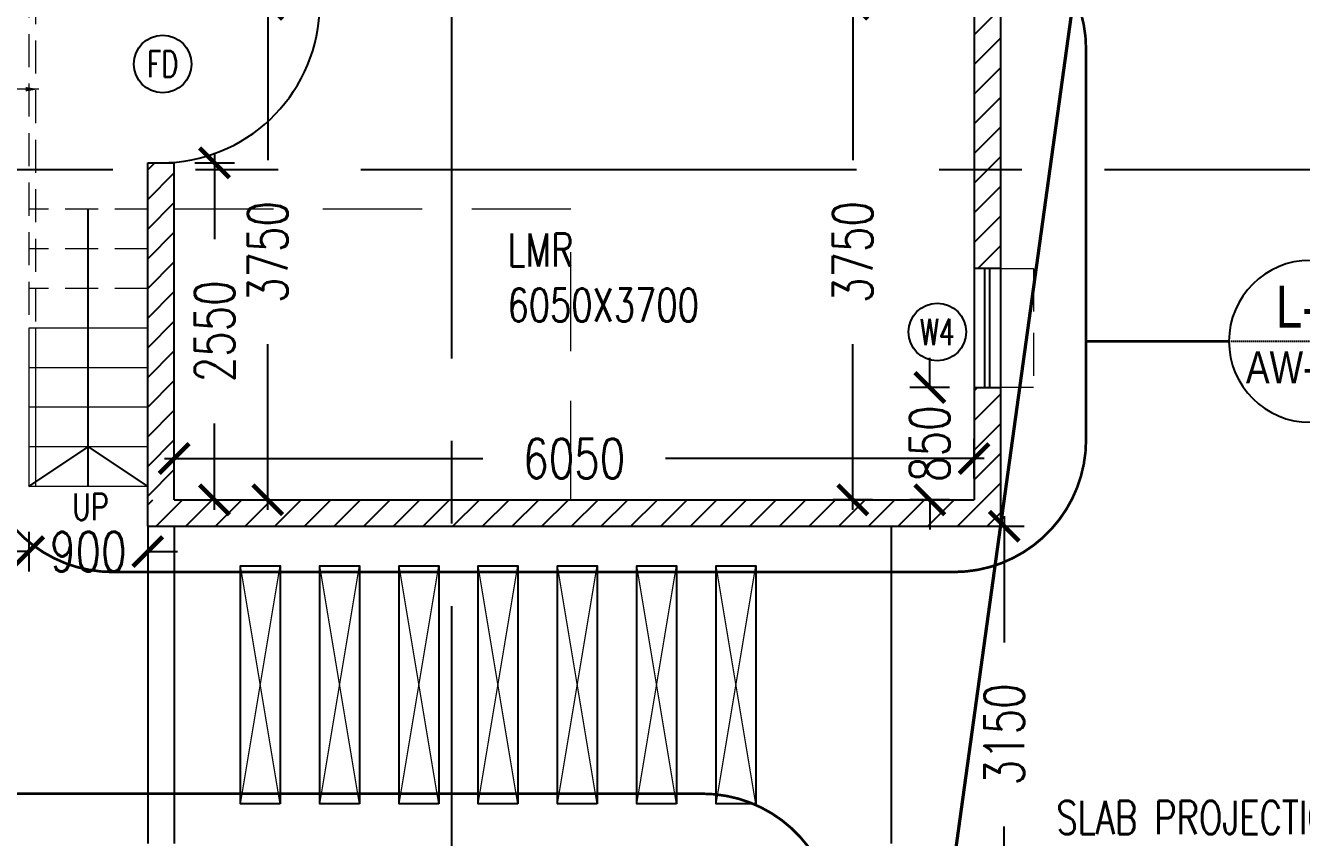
# Model space of a CAD drawing. Header units: millimetres. Extents: x -2076597 to 16308595, y -4402071 to 17875273.
# Drawn here: x -2027173 to -2017522, y -4364136 to -4357991 of the extents above; entities that cross this region are included whole.
import ezdxf
from ezdxf.enums import TextEntityAlignment as Align

# ---------------------------------------------------------------- set-up
doc = ezdxf.new("R2010")
doc.units = ezdxf.units.MM
for name, pattern in [('CENTER2', [1.125, 0.75, -0.125, 0.125, -0.125]), ('CONTINULUS', [0]), ('DASHDOT', [1, 0.5, -0.25, 0, -0.25]), ('DASHED', [19.05, 12.7, -6.35]), ('DASHED2', [0.375, 0.25, -0.125]), ('Demolished', [4.8, 3.2, -1.6])]:
    doc.linetypes.add(name, pattern=pattern)
for name, color, linetype, lineweight in [('A- GLAZING', 5, 'Continuous', 9), ('A- LIGHT LINE', 8, 'Continuous', 9), ('A- SHAFT', 8, 'Continuous', 9), ('A-DETL-DEMO', 6, 'Demolished', 9), ('A-DETL-GENF', 92, 'Continuous', 9), ('A-DETL-THIN', 1, 'Continuous', 9)]:
    doc.layers.add(name, color=color, linetype=linetype, lineweight=lineweight)
for name, color, linetype in [('A-DIMS', 4, 'Continuous'), ('a-door', 1, 'Continuous'), ('A-PARAPET WALL', 4, 'Continuous'), ('a-ref', 5, 'Continuous'), ('A-REFS', 3, 'DASHED'), ('A-SCHED', 1, 'Continuous'), ('A-SETBACK', 3, 'Continuous'), ('A-TXTROOM', 3, 'Continuous'), ('A-WALL', 2, 'Continuous'), ('A-WALL HATCH', 8, 'Continuous'), ('S-GRID', 252, 'CENTER2')]:
    doc.layers.add(name, color=color, linetype=linetype)
doc.styles.add('ARIAL', font='arial.ttf')
doc.styles.add('DIM 100', font='romans.shx', dxfattribs={"width": 0.8})
doc.styles.add('ROMANS', font='romans.shx', dxfattribs={"width": 0.75})
doc.dimstyles.new('1_100 MJR', dxfattribs={"dimscale": 100, "dimtxt": 1.75, "dimasz": 1, "dimexe": 1, "dimexo": 0, "dimgap": 0.09, "dimtad": 0, "dimdsep": 46, "dimtxsty": 'DIM 100', "dimblk": 'ARCHTICK', "dimcen": 0.09, "dimdle": 1, "dimclrd": 8, "dimclre": 8, "dimclrt": 256, "dimazin": 0, "dimtfac": 1, "dimtofl": 0, "dimtmove": 1, "dimatfit": 3, "dimfxl": 0, "dimtolj": 1, "dimtzin": 0, "dimlwd": -1, "dimlwe": -1, "dimarcsym": 0})
doc.dimstyles.new('DIMM-100', dxfattribs={"dimscale": 150, "dimtxt": 2, "dimasz": 1.5, "dimexe": 1, "dimexo": 0, "dimgap": 2, "dimtad": 0, "dimtoh": 1, "dimdec": 0, "dimzin": 0, "dimdsep": 46, "dimtxsty": 'ROMANS', "dimblk": 'ARCHTICK', "dimcen": 1.5, "dimdle": 0.5, "dimclrd": 8, "dimclre": 8, "dimclrt": 256, "dimazin": 0, "dimtfac": 1, "dimtdec": 0, "dimtix": 1, "dimtofl": 0, "dimtmove": 2, "dimatfit": 3, "dimldrblk": 'DOT', "dimfxl": 0, "dimtolj": 1, "dimtzin": 0, "dimarcsym": 0})

# ---------------------------------------------------------------- blocks, each defined once
blk = doc.blocks.new('SOP')
at = {"layer": 'A-SCHED', "color": 8}
blk.add_circle((0, 0), 218, dxfattribs=at)
at = {"layer": 'A-SCHED', "style": 'ROMANS', "width": 0.7}
blk.add_attdef('D2', text='', height=200, dxfattribs=at).set_placement((0, 0), align=Align.MIDDLE_CENTER)
blk = doc.blocks.new('M_Single-Flush - 0915 x 2134mm-234763-0_ ground floor')
at = {"layer": 'a-door'}
for p, q in [((406.5, -100), (406.5, -1015.3)), ((457.5, -100), (406.5, -100)), ((457.5, -100), (457.5, -1015.3)), ((457.5, -1015.3), (406.5, -1015.3))]:
    blk.add_line(p, q, dxfattribs=at)
blk.add_arc((457.5, -100), 916.7, 180, 266.81071, dxfattribs=at)
blk = doc.blocks.new('_ArchTick')
at = {"color": 0, "linetype": 'ByBlock', "const_width": 0.15}
blk.add_lwpolyline([(-0.5, -0.5), (0.5, 0.5)], dxfattribs=at)
blk = doc.blocks.new('*D248')
at = {"layer": 'A-DIMS', "color": 8, "lineweight": -2, "transparency": 16777216}
for p, q in [((-2026047.9, -4361418.2), (-2026047.9, -4361118.2)), ((-2019997.9, -4361418.2), (-2019997.9, -4361118.2))]:
    blk.add_line(p, q, dxfattribs=at)
at = {"layer": 'A-DIMS', "color": 8, "linetype": 'CONTINULUS', "lineweight": -2, "transparency": 16777216}
for p, q in [((-2026122.9, -4361268.2), (-2023713.9, -4361268.2)), ((-2019922.9, -4361268.2), (-2022331.8, -4361268.2))]:
    blk.add_line(p, q, dxfattribs=at)
at = {"layer": 'Defpoints', "color": 0, "transparency": 16777216}
for p in [(-2019997.9, -4361268.2), (-2026047.9, -4361580.5), (-2019997.9, -4361580.5)]:
    blk.add_point(p, dxfattribs=at)
at = {"layer": 'A-DIMS', "color": 8, "lineweight": -2, "transparency": 16777216, "xscale": 225, "yscale": 225, "zscale": 225, "rotation": 180}
blk.add_blockref('_ArchTick', (-2026047.9, -4361268.2), dxfattribs=at)
at = {"layer": 'A-DIMS', "color": 8, "lineweight": -2, "transparency": 16777216, "xscale": 225, "yscale": 225, "zscale": 225}
blk.add_blockref('_ArchTick', (-2019997.9, -4361268.2), dxfattribs=at)
at = {"layer": 'A-DIMS', "transparency": 16777216, "insert": (-2023022.9, -4361268.2), "char_height": 300, "attachment_point": 5, "style": 'ROMANS'}
blk.add_mtext('\\A1;6050', dxfattribs=at)
blk = doc.blocks.new('_Dot')
at = {"color": 0, "linetype": 'ByBlock', "lineweight": -2}
blk.add_line((-0.5, 0), (-1, 0), dxfattribs=at)
at = {"color": 0, "linetype": 'ByBlock', "const_width": 0.5}
blk.add_lwpolyline([(-0.25, 0, 1), (0.25, 0, 1)], format="xyb", close=True, dxfattribs=at)
blk = doc.blocks.new('*D249')
at = {"layer": 'A-DIMS', "color": 8, "linetype": 'CONTINULUS', "lineweight": -2, "transparency": 16777216}
for p, q in [((-2025743.1, -4358955.5), (-2025743.1, -4359609.1)), ((-2025743.1, -4361655.5), (-2025743.1, -4361002))]:
    blk.add_line(p, q, dxfattribs=at)
at = {"layer": 'A-DIMS', "color": 8, "lineweight": -2, "transparency": 16777216}
for p, q in [((-2025893.1, -4359030.5), (-2025593.1, -4359030.5)), ((-2025893.1, -4361580.5), (-2025593.1, -4361580.5))]:
    blk.add_line(p, q, dxfattribs=at)
at = {"layer": 'Defpoints', "color": 0, "transparency": 16777216}
for p in [(-2026047.9, -4359030.5), (-2025743.1, -4359030.5), (-2026047.9, -4361580.5)]:
    blk.add_point(p, dxfattribs=at)
at = {"layer": 'A-DIMS', "color": 8, "lineweight": -2, "transparency": 16777216, "xscale": 225, "yscale": 225, "zscale": 225}
for p, rotation in [((-2025743.1, -4359030.5), 90), ((-2025743.1, -4361580.5), 270)]:
    blk.add_blockref('_ArchTick', p, dxfattribs=dict(at, rotation=rotation))
at = {"layer": 'A-DIMS', "transparency": 16777216, "insert": (-2025743.1, -4360305.5), "char_height": 300, "attachment_point": 5, "rotation": 90, "style": 'ROMANS'}
blk.add_mtext('\\A1;2550', dxfattribs=at)
blk = doc.blocks.new('*D250')
at = {"layer": 'A-DIMS', "color": 8, "lineweight": -2, "transparency": 16777216}
for p, q in [((-2020765.3, -4357830.5), (-2021065.3, -4357830.5)), ((-2020765.3, -4361580.5), (-2021065.3, -4361580.5))]:
    blk.add_line(p, q, dxfattribs=at)
at = {"layer": 'A-DIMS', "color": 8, "linetype": 'CONTINULUS', "lineweight": -2, "transparency": 16777216}
for p, q in [((-2020915.3, -4357755.5), (-2020915.3, -4359009.1)), ((-2020915.3, -4361655.5), (-2020915.3, -4360402))]:
    blk.add_line(p, q, dxfattribs=at)
at = {"layer": 'Defpoints', "color": 0, "transparency": 16777216}
for p in [(-2020915.3, -4357830.5), (-2019997.9, -4357830.5), (-2019997.9, -4361580.5)]:
    blk.add_point(p, dxfattribs=at)
at = {"layer": 'A-DIMS', "color": 8, "lineweight": -2, "transparency": 16777216, "xscale": 225, "yscale": 225, "zscale": 225}
for p, rotation in [((-2020915.3, -4357830.5), 90), ((-2020915.3, -4361580.5), 270)]:
    blk.add_blockref('_ArchTick', p, dxfattribs=dict(at, rotation=rotation))
at = {"layer": 'A-DIMS', "transparency": 16777216, "insert": (-2020915.3, -4359705.5), "char_height": 300, "attachment_point": 5, "rotation": 90, "style": 'ROMANS'}
blk.add_mtext('\\A1;3750', dxfattribs=at)
blk = doc.blocks.new('*D253')
at = {"layer": 'A-DIMS', "color": 8, "lineweight": -2, "transparency": 16777216}
for p, q in [((-2025490.8, -4357830.5), (-2025190.8, -4357830.5)), ((-2025490.8, -4361580.5), (-2025190.8, -4361580.5))]:
    blk.add_line(p, q, dxfattribs=at)
at = {"layer": 'A-DIMS', "color": 8, "linetype": 'CONTINULUS', "lineweight": -2, "transparency": 16777216}
for p, q in [((-2025340.8, -4357755.5), (-2025340.8, -4359009.1)), ((-2025340.8, -4361655.5), (-2025340.8, -4360402))]:
    blk.add_line(p, q, dxfattribs=at)
at = {"layer": 'Defpoints', "color": 0, "transparency": 16777216}
for p in [(-2026047.9, -4357830.5), (-2025340.8, -4357830.5), (-2026047.9, -4361580.5)]:
    blk.add_point(p, dxfattribs=at)
at = {"layer": 'A-DIMS', "color": 8, "lineweight": -2, "transparency": 16777216, "xscale": 225, "yscale": 225, "zscale": 225}
for p, rotation in [((-2025340.8, -4357830.5), 90), ((-2025340.8, -4361580.5), 270)]:
    blk.add_blockref('_ArchTick', p, dxfattribs=dict(at, rotation=rotation))
at = {"layer": 'A-DIMS', "transparency": 16777216, "insert": (-2025340.8, -4359705.5), "char_height": 300, "attachment_point": 5, "rotation": 90, "style": 'ROMANS'}
blk.add_mtext('\\A1;3750', dxfattribs=at)
blk = doc.blocks.new('*D254')
at = {"layer": 'A-DIMS', "color": 8, "lineweight": -2, "transparency": 16777216}
for p, q in [((-2027147.9, -4361822.5), (-2027147.9, -4362122.5)), ((-2026247.9, -4361822.5), (-2026247.9, -4362122.5))]:
    blk.add_line(p, q, dxfattribs=at)
at = {"layer": 'A-DIMS', "color": 8, "linetype": 'CONTINULUS', "lineweight": -2, "transparency": 16777216}
for p, q in [((-2027147.9, -4361972.5), (-2027372.9, -4361972.5)), ((-2026247.9, -4361972.5), (-2026022.9, -4361972.5))]:
    blk.add_line(p, q, dxfattribs=at)
at = {"layer": 'Defpoints', "color": 0, "transparency": 16777216}
for p in [(-2027147.9, -4361480.5), (-2026247.9, -4361480.5), (-2027147.9, -4361972.5)]:
    blk.add_point(p, dxfattribs=at)
at = {"layer": 'A-DIMS', "color": 8, "lineweight": -2, "transparency": 16777216, "xscale": 225, "yscale": 225, "zscale": 225}
blk.add_blockref('_ArchTick', (-2027147.9, -4361972.5), dxfattribs=at)
at = {"layer": 'A-DIMS', "color": 8, "lineweight": -2, "transparency": 16777216, "xscale": 225, "yscale": 225, "zscale": 225, "rotation": 180}
blk.add_blockref('_ArchTick', (-2026247.9, -4361972.5), dxfattribs=at)
at = {"layer": 'A-DIMS', "transparency": 16777216, "insert": (-2026697.9, -4361972.5), "char_height": 300, "attachment_point": 5, "style": 'ROMANS'}
blk.add_mtext('\\A1;900', dxfattribs=at)
blk = doc.blocks.new('Family - ___-240295-0_ ground floor')
at = {"layer": 'A-SETBACK', "linetype": 'DASHDOT', "lineweight": -2, "ltscale": 2000, "const_width": 25}
blk.add_lwpolyline([(76479.8, 233662.7), (47865.6, 236124.2), (29165.9, 193452.3), (70914.6, 193452.3)], close=True, dxfattribs=at)
blk = doc.blocks.new('REF')
at = {"layer": 'a-ref'}
blk.add_arc((0, 0), 766, 0, 180, dxfattribs=at)
at = {"layer": 'A-REFS'}
blk.add_line((-766, 0), (766, 0), dxfattribs=at)
at = {"layer": 'A-REFS', "color": 10, "linetype": 'Continuous', "style": 'ARIAL', "width": 0.8}
blk.add_attdef('01', text='', height=400, dxfattribs=at).set_placement((0, 328), align=Align.MIDDLE_CENTER)
blk.add_attdef('AW-305', text='', height=300, dxfattribs=at).set_placement((0, -246), align=Align.MIDDLE)
blk = doc.blocks.new('*D393')
at = {"layer": 'A-DIMS', "color": 8, "linetype": 'CONTINULUS', "lineweight": -2, "transparency": 16777216}
for p, q in [((-2020333, -4360730.5), (-2020333, -4360505.5)), ((-2020333, -4361580.5), (-2020333, -4361805.5))]:
    blk.add_line(p, q, dxfattribs=at)
at = {"layer": 'A-DIMS', "color": 8, "lineweight": -2, "transparency": 16777216}
for p, q in [((-2020183, -4360730.5), (-2020483, -4360730.5)), ((-2020183, -4361580.5), (-2020483, -4361580.5))]:
    blk.add_line(p, q, dxfattribs=at)
at = {"layer": 'Defpoints', "color": 0, "transparency": 16777216}
for p in [(-2019997.9, -4360730.5), (-2020333, -4361580.5), (-2019997.9, -4361580.5)]:
    blk.add_point(p, dxfattribs=at)
at = {"layer": 'A-DIMS', "color": 8, "lineweight": -2, "transparency": 16777216, "xscale": 225, "yscale": 225, "zscale": 225}
for p, rotation in [((-2020333, -4360730.5), 270), ((-2020333, -4361580.5), 90)]:
    blk.add_blockref('_ArchTick', p, dxfattribs=dict(at, rotation=rotation))
at = {"layer": 'A-DIMS', "transparency": 16777216, "insert": (-2020333, -4361155.5), "char_height": 300, "attachment_point": 5, "rotation": 90, "style": 'ROMANS'}
blk.add_mtext('\\A1;850', dxfattribs=at)
blk = doc.blocks.new('*D403')
at = {"layer": 'A-DIMS', "color": 8, "linetype": 'CONTINULUS', "lineweight": -2, "transparency": 16777216}
for p, q in [((-2019770.1, -4361705.5), (-2019770.1, -4362659.1)), ((-2019770.1, -4365005.5), (-2019770.1, -4364052))]:
    blk.add_line(p, q, dxfattribs=at)
at = {"layer": 'A-DIMS', "color": 8, "lineweight": -2, "transparency": 16777216}
for p, q in [((-2019920.1, -4361780.5), (-2019620.1, -4361780.5)), ((-2019920.1, -4364930.5), (-2019620.1, -4364930.5))]:
    blk.add_line(p, q, dxfattribs=at)
at = {"layer": 'Defpoints', "color": 0, "transparency": 16777216}
for p in [(-2020622.9, -4361780.5), (-2019770.1, -4361780.5), (-2020622.9, -4364930.5)]:
    blk.add_point(p, dxfattribs=at)
at = {"layer": 'A-DIMS', "color": 8, "lineweight": -2, "transparency": 16777216, "xscale": 225, "yscale": 225, "zscale": 225}
for p, rotation in [((-2019770.1, -4361780.5), 90), ((-2019770.1, -4364930.5), 270)]:
    blk.add_blockref('_ArchTick', p, dxfattribs=dict(at, rotation=rotation))
at = {"layer": 'A-DIMS', "transparency": 16777216, "insert": (-2019770.1, -4363355.5), "char_height": 300, "attachment_point": 5, "rotation": 90, "style": 'ROMANS'}
blk.add_mtext('\\A1;3150', dxfattribs=at)

msp = doc.modelspace()

# ---------------------------------------------------------------- hatches: boundary and pattern name
at = {"layer": 'A-WALL HATCH'}
h = msp.add_hatch(dxfattribs=at)
h.set_pattern_fill('ANSI31', color=256, scale=50)
h.set_pattern_definition([(45, (-2740619.58, -3372660.15), (-112.253202, 112.253202), [])])
h.paths.add_polyline_path([(-2019997.9, -4357621.9), (-2019797.9, -4357621.9), (-2019797.9, -4352530.5), (-2019997.9, -4352530.5)])
h.paths.add_polyline_path([(-2019997.9, -4359830.5), (-2019797.9, -4359830.5), (-2019797.9, -4357630.5), (-2019997.9, -4357630.5)])
h.paths.add_polyline_path([(-2019797.9, -4360730.5), (-2019997.9, -4360730.5), (-2019997.9, -4361580.5), (-2026247.9, -4361580.5), (-2026247.9, -4361780.5), (-2019798.2, -4361780.5), (-2019797.9, -4361778.3)])
h = msp.add_hatch(dxfattribs=at)
h.set_pattern_fill('ANSI31', color=256, scale=50)
h.set_pattern_definition([(45, (1802100.65, 14255482.13), (-112.2532015, 112.2532015), [])])
h.paths.add_polyline_path([(-2026047.9, -4361580.5), (-2026247.9, -4361580.5), (-2026247.9, -4359030.5), (-2026047.9, -4359030.5)])

# ---------------------------------------------------------------- linework, layer by layer
at = {"layer": 'A- GLAZING'}
for p, q in [((-2019997.9, -4360730.5), (-2019997.9, -4359830.5)), ((-2019797.9, -4360730.5), (-2019797.9, -4359830.5))]:
    msp.add_line(p, q, dxfattribs=at)
at = {"layer": 'A- LIGHT LINE', "color": 5, "linetype": 'DASHED2', "ltscale": 1000}
for p, q in [((-2027147.9, -4357680.5), (-2027147.9, -4360280.5)), ((-2027097.9, -4357730.5), (-2027097.9, -4360280.5)), ((-2026247.9, -4359380.5), (-2027147.9, -4359380.5)), ((-2026247.9, -4359680.5), (-2027147.9, -4359680.5)), ((-2026247.9, -4359980.5), (-2027147.9, -4359980.5))]:
    msp.add_line(p, q, dxfattribs=at)
at = {"layer": 'A- LIGHT LINE', "color": 1, "linetype": 'DASHED2', "ltscale": 1300}
msp.add_lwpolyline([(-2019797.9, -4359830.5), (-2019547.9, -4359830.5), (-2019547.9, -4360730.5), (-2019797.9, -4360730.5)], dxfattribs=at)
at = {"layer": 'A- SHAFT', "linetype": 'DASHED2', "ltscale": 3000}
msp.add_lwpolyline([(-2026047.9, -4361580.5), (-2023047.9, -4361580.5), (-2023047.9, -4359380.5), (-2026047.9, -4359380.5)], close=True, dxfattribs=at)
at = {"layer": 'A-DETL-DEMO', "color": 8, "linetype": 'Continuous', "ltscale": 1.1}
for p, q in [((-2025547.9, -4363880.5), (-2025247.9, -4362080.5)), ((-2025247.9, -4363880.5), (-2025547.9, -4362080.5)), ((-2024947.9, -4363880.5), (-2024647.9, -4362080.5)), ((-2024647.9, -4363880.5), (-2024947.9, -4362080.5)), ((-2024347.9, -4363880.5), (-2024047.9, -4362080.5)), ((-2024047.9, -4363880.5), (-2024347.9, -4362080.5)), ((-2023747.9, -4363880.5), (-2023447.9, -4362080.5)), ((-2023447.9, -4363880.5), (-2023747.9, -4362080.5)), ((-2023147.9, -4363880.5), (-2022847.9, -4362080.5)), ((-2022847.9, -4363880.5), (-2023147.9, -4362080.5)), ((-2022547.9, -4363880.5), (-2022247.9, -4362080.5)), ((-2022247.9, -4363880.5), (-2022547.9, -4362080.5)), ((-2021947.9, -4363880.5), (-2021647.9, -4362080.5)), ((-2021647.9, -4363880.5), (-2021947.9, -4362080.5))]:
    msp.add_line(p, q, dxfattribs=at)
at = {"layer": 'A-DETL-THIN'}
for p, q in [((-2027147.9, -4360280.5), (-2027147.9, -4361480.5)), ((-2026247.9, -4360280.5), (-2027147.9, -4360280.5)), ((-2027097.9, -4360280.5), (-2027097.9, -4361480.5)), ((-2026247.9, -4360580.5), (-2027147.9, -4360580.5)), ((-2026247.9, -4360880.5), (-2027147.9, -4360880.5)), ((-2026247.9, -4361180.5), (-2027147.9, -4361180.5)), ((-2026247.9, -4361480.5), (-2027147.9, -4361480.5))]:
    msp.add_line(p, q, dxfattribs=at)
at = {"layer": 'A-PARAPET WALL'}
for p, q in [((-2019917.9, -4360730.5), (-2019917.9, -4359830.5)), ((-2019877.9, -4360730.5), (-2019877.9, -4359830.5)), ((-2026247.9, -4361780.5), (-2026247.9, -4364180.5)), ((-2026047.9, -4361780.5), (-2026047.9, -4364180.5))]:
    msp.add_line(p, q, dxfattribs=at)
msp.add_lwpolyline([(-2020622.9, -4364180.5), (-2020622.9, -4361780.5)], dxfattribs=at)
for points in [[(-2025247.9, -4363880.5), (-2025547.9, -4363880.5), (-2025547.9, -4362080.5), (-2025247.9, -4362080.5)], [(-2024647.9, -4363880.5), (-2024947.9, -4363880.5), (-2024947.9, -4362080.5), (-2024647.9, -4362080.5)], [(-2024047.9, -4363880.5), (-2024347.9, -4363880.5), (-2024347.9, -4362080.5), (-2024047.9, -4362080.5)], [(-2023447.9, -4363880.5), (-2023747.9, -4363880.5), (-2023747.9, -4362080.5), (-2023447.9, -4362080.5)], [(-2022847.9, -4363880.5), (-2023147.9, -4363880.5), (-2023147.9, -4362080.5), (-2022847.9, -4362080.5)], [(-2022247.9, -4363880.5), (-2022547.9, -4363880.5), (-2022547.9, -4362080.5), (-2022247.9, -4362080.5)], [(-2021647.9, -4363880.5), (-2021947.9, -4363880.5), (-2021947.9, -4362080.5), (-2021647.9, -4362080.5)]]:
    msp.add_lwpolyline(points, close=True, dxfattribs=at)
at = {"layer": 'a-ref', "linetype": 'DASHDOT', "ltscale": 1000, "const_width": 20}
for points in [[(-2020151.3, -4362126.9), (-2026512.3, -4362126.9, -0.414214), (-2027512.3, -4361126.9), (-2027512.3, -4358170.4, -0.414214), (-2026512.3, -4357170.4), (-2020151.3, -4357170.4, -0.414214), (-2019151.3, -4358170.4), (-2019151.3, -4361126.9, -0.414214)], [(-2022053.8, -4363804.4), (-2028346.3, -4363804.4, 0.414214), (-2029346.3, -4364804.4), (-2029346.3, -4369022.4, 0.414214), (-2028346.3, -4370022.4), (-2022053.8, -4370022.4, 0.414214), (-2021053.8, -4369022.4), (-2021053.8, -4364804.4, 0.414214)]]:
    msp.add_lwpolyline(points, format="xyb", close=True, dxfattribs=at)
msp.add_lwpolyline([(-2019144.8, -4360381.1), (-2018070.3, -4360381.1)], dxfattribs=at)
at = {"layer": 'a-ref'}
msp.add_arc((-2017457.3, -4360381.1), 613, 180, 0, dxfattribs=at)
at = {"layer": 'A-WALL'}
for p, q in [((-2019797.9, -4352530.5), (-2019797.9, -4361780.5)), ((-2019997.9, -4357830.5), (-2019997.9, -4361580.5)), ((-2026247.9, -4361780.5), (-2026247.9, -4359030.5)), ((-2026247.9, -4359030.5), (-2026047.9, -4359030.5)), ((-2026047.9, -4361580.5), (-2026047.9, -4359030.5)), ((-2026697.9, -4361480.5), (-2026697.9, -4359380.5)), ((-2019797.9, -4359830.5), (-2019997.9, -4359830.5)), ((-2019997.9, -4360730.5), (-2019797.9, -4360730.5)), ((-2027147.9, -4361480.5), (-2026697.9, -4361180.5)), ((-2026697.9, -4361180.5), (-2026247.9, -4361480.5)), ((-2026047.9, -4361580.5), (-2019997.9, -4361580.5)), ((-2026247.9, -4361780.5), (-2019797.9, -4361780.5))]:
    msp.add_line(p, q, dxfattribs=at)
at = {"layer": 'S-GRID', "ltscale": 5000}
for p, q in [((-2023947.9, -4399885.2), (-2023947.9, -4339056.6)), ((-2075262.6, -4359080.5), (-2009983.3, -4359080.5))]:
    msp.add_line(p, q, dxfattribs=at)

# ---------------------------------------------------------------- block references
at = {"layer": 'A-DETL-GENF', "color": 8}
msp.add_blockref('Family - ___-240295-0_ ground floor', (-2094762.5, -4584492.9), dxfattribs=at)
at = {"layer": 'a-door', "xscale": 1.309055508391418, "yscale": 1.309055508391418, "zscale": 1.309055508391418, "rotation": 90.00000000000001}
msp.add_blockref('M_Single-Flush - 0915 x 2134mm-234763-0_ ground floor', (-2026278.8, -4358429.4), dxfattribs=at)
at = {"layer": 'A-REFS', "xscale": 0.8, "yscale": 0.8, "zscale": 0.8}
msp.add_blockref('REF', (-2017457.3, -4360381.1), dxfattribs=at).add_auto_attribs({'01': 'L-3', 'AW-305': 'AW-314'})
at = {"layer": 'A-SCHED'}
for p, values in [((-2026135.8, -4358282.6), {'D2': 'FD'}), ((-2020276.2, -4360310.3), {'D2': 'W4'})]:
    msp.add_blockref('SOP', p, dxfattribs=at).add_auto_attribs(values)

# ---------------------------------------------------------------- texts
at = {"layer": 'A-TXTROOM', "attachment_point": 1, "style": 'ROMANS'}
for s, insert, char_height, width in [('LMR\\P6050X3700', (-2023527.3, -4359564.4), 250.28, 3684.893), ('UP', (-2026820.5, -4361533.9), 200, 994.286), ('\\pi599.97;SLAB PROJECTION ', (-2019975.5, -4363859.2, 0), 250.282, 3684.893)]:
    msp.add_mtext(s, dxfattribs=dict(at, insert=insert, char_height=char_height, width=width))

# ---------------------------------------------------------------- dimensions: what is measured, and where the dimension line sits
at = {"layer": 'A-DIMS'}
for p1, p2, distance, picture, middle in [((-2026047.9, -4361580.5), (-2026047.9, -4357830.5), -707, '*D253', (-2025340.8, -4359705.5)), ((-2019997.9, -4361580.5), (-2019997.9, -4357830.5), 917.5, '*D250', (-2020915.3, -4359705.5)), ((-2026047.9, -4361580.5), (-2026047.9, -4359030.5), -304.8, '*D249', (-2025743.1, -4360305.5)), ((-2019997.9, -4360730.5), (-2019997.9, -4361580.5), -335.2, '*D393', (-2020333, -4361155.5)), ((-2026047.9, -4361580.5), (-2019997.9, -4361580.5), 312.3, '*D248', (-2023022.9, -4361268.2)), ((-2026247.9, -4361480.5), (-2027147.9, -4361480.5), 492, '*D254', (-2026697.9, -4361972.5))]:
    dim = msp.add_aligned_dim(p1=p1, p2=p2, distance=distance, dimstyle='DIMM-100', override={"dimfxlon": 1}, dxfattribs=at)
    dim.commit()
    dim.dimension.update_dxf_attribs({"geometry": picture, "text_midpoint": middle})
dim = msp.add_linear_dim(base=(-2019770.1, -4361780.5), p1=(-2020622.9, -4364930.5), p2=(-2020622.9, -4361780.5), angle=90, dimstyle='DIMM-100', override={"dimfxlon": 1}, dxfattribs=at)
dim.commit()
dim.dimension.update_dxf_attribs({"geometry": '*D403', "text_midpoint": (-2019770.1, -4363355.5)})

# ---------------------------------------------------------------- leaders
at = {"layer": 'A- LIGHT LINE'}
msp.add_leader([(-2027070.9, -4358473.2), (-2031661, -4358473.2)], dimstyle='1_100 MJR', dxfattribs=at)

doc.saveas('drawing.dxf')
